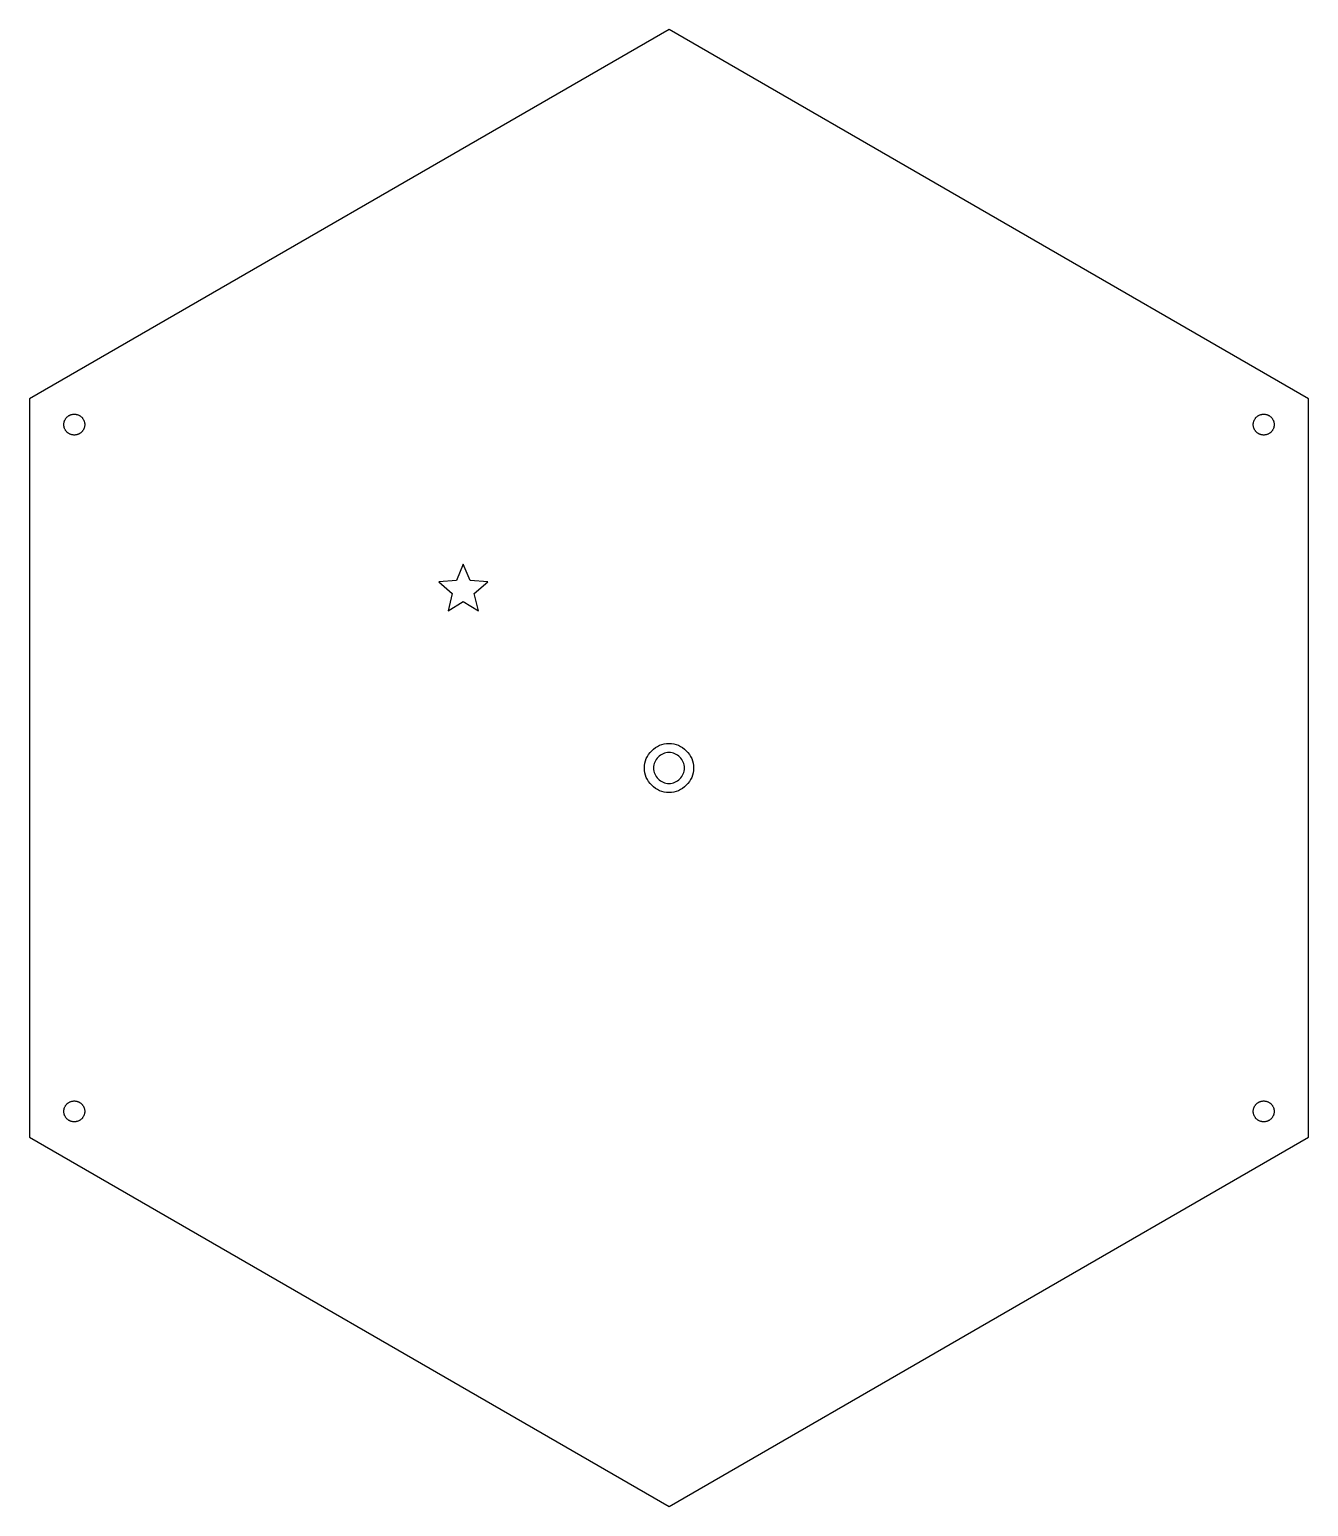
# Model space of a CAD drawing. Header units: millimetres. Extents: x -104 to 104, y -120 to 120.
import ezdxf

# ---------------------------------------------------------------- set-up
doc = ezdxf.new("R2010")
doc.units = ezdxf.units.MM
doc.layers.add('CUT', color=1, linetype='Continuous')
doc.layers.add('ENGRAVE', color=7, linetype='Continuous')

msp = doc.modelspace()

# ---------------------------------------------------------------- linework, layer by layer
at = {"layer": 'CUT'}
for points in [[(104.09, 60.09), (0, 120.19), (-104.09, 60.09), (-104.09, -60.09), (0, -120.19), (104.09, -60.09), (104.09, 60.09)], [(-95.1, 55.89), (-95.1, 55.8), (-95.11, 55.72), (-95.12, 55.64), (-95.13, 55.56), (-95.15, 55.48), (-95.17, 55.39), (-95.2, 55.32), (-95.23, 55.24), (-95.26, 55.16), (-95.3, 55.09), (-95.34, 55.01), (-95.39, 54.94), (-95.44, 54.88), (-95.49, 54.81), (-95.54, 54.75), (-95.6, 54.69), (-95.66, 54.63), (-95.72, 54.57), (-95.79, 54.52), (-95.86, 54.47), (-95.93, 54.43), (-96, 54.39), (-96.07, 54.35), (-96.15, 54.32), (-96.23, 54.29), (-96.31, 54.26), (-96.39, 54.24), (-96.47, 54.22), (-96.55, 54.21), (-96.63, 54.2), (-96.72, 54.19), (-96.8, 54.19), (-96.88, 54.19), (-96.97, 54.2), (-97.05, 54.21), (-97.13, 54.22), (-97.21, 54.24), (-97.29, 54.26), (-97.37, 54.29), (-97.45, 54.32), (-97.53, 54.35), (-97.6, 54.39), (-97.68, 54.43), (-97.75, 54.47), (-97.81, 54.52), (-97.88, 54.57), (-97.94, 54.63), (-98, 54.69), (-98.06, 54.75), (-98.12, 54.81), (-98.17, 54.88), (-98.21, 54.94), (-98.26, 55.01), (-98.3, 55.09), (-98.34, 55.16), (-98.37, 55.24), (-98.4, 55.32), (-98.43, 55.39), (-98.45, 55.48), (-98.47, 55.56), (-98.48, 55.64), (-98.49, 55.72), (-98.5, 55.8), (-98.5, 55.89), (-98.5, 55.97), (-98.49, 56.05), (-98.48, 56.14), (-98.47, 56.22), (-98.45, 56.3), (-98.43, 56.38), (-98.4, 56.46), (-98.37, 56.54), (-98.34, 56.62), (-98.3, 56.69), (-98.26, 56.76), (-98.21, 56.83), (-98.17, 56.9), (-98.12, 56.97), (-98.06, 57.03), (-98, 57.09), (-97.94, 57.15), (-97.88, 57.2), (-97.81, 57.25), (-97.75, 57.3), (-97.68, 57.35), (-97.6, 57.39), (-97.53, 57.43), (-97.45, 57.46), (-97.37, 57.49), (-97.29, 57.52), (-97.21, 57.54), (-97.13, 57.56), (-97.05, 57.57), (-96.97, 57.58), (-96.88, 57.59), (-96.8, 57.59), (-96.72, 57.59), (-96.63, 57.58), (-96.55, 57.57), (-96.47, 57.56), (-96.39, 57.54), (-96.31, 57.52), (-96.23, 57.49), (-96.15, 57.46), (-96.07, 57.43), (-96, 57.39), (-95.93, 57.35), (-95.86, 57.3), (-95.79, 57.25), (-95.72, 57.2), (-95.66, 57.15), (-95.6, 57.09), (-95.54, 57.03), (-95.49, 56.97), (-95.44, 56.9), (-95.39, 56.83), (-95.34, 56.76), (-95.3, 56.69), (-95.26, 56.62), (-95.23, 56.54), (-95.2, 56.46), (-95.17, 56.38), (-95.15, 56.3), (-95.13, 56.22), (-95.12, 56.14), (-95.11, 56.05), (-95.1, 55.97), (-95.1, 55.89)], [(98.5, 55.89), (98.5, 55.8), (98.49, 55.72), (98.48, 55.64), (98.47, 55.56), (98.45, 55.48), (98.43, 55.39), (98.4, 55.32), (98.37, 55.24), (98.34, 55.16), (98.3, 55.09), (98.26, 55.01), (98.21, 54.94), (98.17, 54.88), (98.12, 54.81), (98.06, 54.75), (98, 54.69), (97.94, 54.63), (97.88, 54.57), (97.81, 54.52), (97.75, 54.47), (97.68, 54.43), (97.6, 54.39), (97.53, 54.35), (97.45, 54.32), (97.37, 54.29), (97.29, 54.26), (97.21, 54.24), (97.13, 54.22), (97.05, 54.21), (96.97, 54.2), (96.88, 54.19), (96.8, 54.19), (96.72, 54.19), (96.63, 54.2), (96.55, 54.21), (96.47, 54.22), (96.39, 54.24), (96.31, 54.26), (96.23, 54.29), (96.15, 54.32), (96.07, 54.35), (96, 54.39), (95.93, 54.43), (95.86, 54.47), (95.79, 54.52), (95.72, 54.57), (95.66, 54.63), (95.6, 54.69), (95.54, 54.75), (95.49, 54.81), (95.44, 54.88), (95.39, 54.94), (95.34, 55.01), (95.3, 55.09), (95.26, 55.16), (95.23, 55.24), (95.2, 55.32), (95.17, 55.39), (95.15, 55.48), (95.13, 55.56), (95.12, 55.64), (95.11, 55.72), (95.1, 55.8), (95.1, 55.89), (95.1, 55.97), (95.11, 56.05), (95.12, 56.14), (95.13, 56.22), (95.15, 56.3), (95.17, 56.38), (95.2, 56.46), (95.23, 56.54), (95.26, 56.62), (95.3, 56.69), (95.34, 56.76), (95.39, 56.83), (95.44, 56.9), (95.49, 56.97), (95.54, 57.03), (95.6, 57.09), (95.66, 57.15), (95.72, 57.2), (95.79, 57.25), (95.86, 57.3), (95.93, 57.35), (96, 57.39), (96.07, 57.43), (96.15, 57.46), (96.23, 57.49), (96.31, 57.52), (96.39, 57.54), (96.47, 57.56), (96.55, 57.57), (96.63, 57.58), (96.72, 57.59), (96.8, 57.59), (96.88, 57.59), (96.97, 57.58), (97.05, 57.57), (97.13, 57.56), (97.21, 57.54), (97.29, 57.52), (97.37, 57.49), (97.45, 57.46), (97.53, 57.43), (97.6, 57.39), (97.68, 57.35), (97.75, 57.3), (97.81, 57.25), (97.88, 57.2), (97.94, 57.15), (98, 57.09), (98.06, 57.03), (98.12, 56.97), (98.17, 56.9), (98.21, 56.83), (98.26, 56.76), (98.3, 56.69), (98.34, 56.62), (98.37, 56.54), (98.4, 56.46), (98.43, 56.38), (98.45, 56.3), (98.47, 56.22), (98.48, 56.14), (98.49, 56.05), (98.5, 55.97), (98.5, 55.89)], [(-95.1, -55.89), (-95.1, -55.97), (-95.11, -56.05), (-95.12, -56.14), (-95.13, -56.22), (-95.15, -56.3), (-95.17, -56.38), (-95.2, -56.46), (-95.23, -56.54), (-95.26, -56.62), (-95.3, -56.69), (-95.34, -56.76), (-95.39, -56.83), (-95.44, -56.9), (-95.49, -56.97), (-95.54, -57.03), (-95.6, -57.09), (-95.66, -57.15), (-95.72, -57.2), (-95.79, -57.25), (-95.86, -57.3), (-95.93, -57.35), (-96, -57.39), (-96.07, -57.43), (-96.15, -57.46), (-96.23, -57.49), (-96.31, -57.52), (-96.39, -57.54), (-96.47, -57.56), (-96.55, -57.57), (-96.63, -57.58), (-96.72, -57.59), (-96.8, -57.59), (-96.88, -57.59), (-96.97, -57.58), (-97.05, -57.57), (-97.13, -57.56), (-97.21, -57.54), (-97.29, -57.52), (-97.37, -57.49), (-97.45, -57.46), (-97.53, -57.43), (-97.6, -57.39), (-97.68, -57.35), (-97.75, -57.3), (-97.81, -57.25), (-97.88, -57.2), (-97.94, -57.15), (-98, -57.09), (-98.06, -57.03), (-98.12, -56.97), (-98.17, -56.9), (-98.21, -56.83), (-98.26, -56.76), (-98.3, -56.69), (-98.34, -56.62), (-98.37, -56.54), (-98.4, -56.46), (-98.43, -56.38), (-98.45, -56.3), (-98.47, -56.22), (-98.48, -56.14), (-98.49, -56.05), (-98.5, -55.97), (-98.5, -55.89), (-98.5, -55.8), (-98.49, -55.72), (-98.48, -55.64), (-98.47, -55.56), (-98.45, -55.48), (-98.43, -55.39), (-98.4, -55.32), (-98.37, -55.24), (-98.34, -55.16), (-98.3, -55.09), (-98.26, -55.01), (-98.21, -54.94), (-98.17, -54.88), (-98.12, -54.81), (-98.06, -54.75), (-98, -54.69), (-97.94, -54.63), (-97.88, -54.57), (-97.81, -54.52), (-97.75, -54.47), (-97.68, -54.43), (-97.6, -54.39), (-97.53, -54.35), (-97.45, -54.32), (-97.37, -54.29), (-97.29, -54.26), (-97.21, -54.24), (-97.13, -54.22), (-97.05, -54.21), (-96.97, -54.2), (-96.88, -54.19), (-96.8, -54.19), (-96.72, -54.19), (-96.63, -54.2), (-96.55, -54.21), (-96.47, -54.22), (-96.39, -54.24), (-96.31, -54.26), (-96.23, -54.29), (-96.15, -54.32), (-96.07, -54.35), (-96, -54.39), (-95.93, -54.43), (-95.86, -54.47), (-95.79, -54.52), (-95.72, -54.57), (-95.66, -54.63), (-95.6, -54.69), (-95.54, -54.75), (-95.49, -54.81), (-95.44, -54.88), (-95.39, -54.94), (-95.34, -55.01), (-95.3, -55.09), (-95.26, -55.16), (-95.23, -55.24), (-95.2, -55.32), (-95.17, -55.39), (-95.15, -55.48), (-95.13, -55.56), (-95.12, -55.64), (-95.11, -55.72), (-95.1, -55.8), (-95.1, -55.89)], [(98.5, -55.89), (98.5, -55.97), (98.49, -56.05), (98.48, -56.14), (98.47, -56.22), (98.45, -56.3), (98.43, -56.38), (98.4, -56.46), (98.37, -56.54), (98.34, -56.62), (98.3, -56.69), (98.26, -56.76), (98.21, -56.83), (98.17, -56.9), (98.12, -56.97), (98.06, -57.03), (98, -57.09), (97.94, -57.15), (97.88, -57.2), (97.81, -57.25), (97.75, -57.3), (97.68, -57.35), (97.6, -57.39), (97.53, -57.43), (97.45, -57.46), (97.37, -57.49), (97.29, -57.52), (97.21, -57.54), (97.13, -57.56), (97.05, -57.57), (96.97, -57.58), (96.88, -57.59), (96.8, -57.59), (96.72, -57.59), (96.63, -57.58), (96.55, -57.57), (96.47, -57.56), (96.39, -57.54), (96.31, -57.52), (96.23, -57.49), (96.15, -57.46), (96.07, -57.43), (96, -57.39), (95.93, -57.35), (95.86, -57.3), (95.79, -57.25), (95.72, -57.2), (95.66, -57.15), (95.6, -57.09), (95.54, -57.03), (95.49, -56.97), (95.44, -56.9), (95.39, -56.83), (95.34, -56.76), (95.3, -56.69), (95.26, -56.62), (95.23, -56.54), (95.2, -56.46), (95.17, -56.38), (95.15, -56.3), (95.13, -56.22), (95.12, -56.14), (95.11, -56.05), (95.1, -55.97), (95.1, -55.89), (95.1, -55.8), (95.11, -55.72), (95.12, -55.64), (95.13, -55.56), (95.15, -55.48), (95.17, -55.39), (95.2, -55.32), (95.23, -55.24), (95.26, -55.16), (95.3, -55.09), (95.34, -55.01), (95.39, -54.94), (95.44, -54.88), (95.49, -54.81), (95.54, -54.75), (95.6, -54.69), (95.66, -54.63), (95.72, -54.57), (95.79, -54.52), (95.86, -54.47), (95.93, -54.43), (96, -54.39), (96.07, -54.35), (96.15, -54.32), (96.23, -54.29), (96.31, -54.26), (96.39, -54.24), (96.47, -54.22), (96.55, -54.21), (96.63, -54.2), (96.72, -54.19), (96.8, -54.19), (96.88, -54.19), (96.97, -54.2), (97.05, -54.21), (97.13, -54.22), (97.21, -54.24), (97.29, -54.26), (97.37, -54.29), (97.45, -54.32), (97.53, -54.35), (97.6, -54.39), (97.68, -54.43), (97.75, -54.47), (97.81, -54.52), (97.88, -54.57), (97.94, -54.63), (98, -54.69), (98.06, -54.75), (98.12, -54.81), (98.17, -54.88), (98.21, -54.94), (98.26, -55.01), (98.3, -55.09), (98.34, -55.16), (98.37, -55.24), (98.4, -55.32), (98.43, -55.39), (98.45, -55.48), (98.47, -55.56), (98.48, -55.64), (98.49, -55.72), (98.5, -55.8), (98.5, -55.89)]]:
    msp.add_lwpolyline(points, close=True, dxfattribs=at)
at = {"layer": 'ENGRAVE'}
for points in [[(-33.49, 33.2), (-34.6, 30.53), (-37.48, 30.3), (-35.28, 28.42), (-35.96, 25.6), (-33.49, 27.11), (-31.02, 25.6), (-31.69, 28.42), (-29.49, 30.3), (-32.38, 30.53), (-33.49, 33.2)], [(3.97, -0.39), (3.91, -0.78), (3.82, -1.16), (3.69, -1.53), (3.52, -1.88), (3.32, -2.22), (3.08, -2.53), (2.82, -2.82), (2.53, -3.08), (2.22, -3.32), (1.88, -3.52), (1.53, -3.69), (1.16, -3.82), (0.78, -3.91), (0.39, -3.97), (0, -3.99), (-0.39, -3.97), (-0.78, -3.91), (-1.16, -3.82), (-1.53, -3.69), (-1.88, -3.52), (-2.22, -3.32), (-2.53, -3.08), (-2.82, -2.82), (-3.08, -2.53), (-3.32, -2.22), (-3.52, -1.88), (-3.69, -1.53), (-3.82, -1.16), (-3.91, -0.78), (-3.97, -0.39), (-3.99, 0), (-3.97, 0.39), (-3.91, 0.78), (-3.82, 1.16), (-3.69, 1.53), (-3.52, 1.88), (-3.32, 2.22), (-3.08, 2.53), (-2.82, 2.82), (-2.53, 3.08), (-2.22, 3.32), (-1.88, 3.52), (-1.53, 3.69), (-1.16, 3.82), (-0.78, 3.91), (-0.39, 3.97), (0, 3.99), (0.39, 3.97), (0.78, 3.91), (1.16, 3.82), (1.53, 3.69), (1.88, 3.52), (2.22, 3.32), (2.53, 3.08), (2.82, 2.82), (3.08, 2.53), (3.32, 2.22), (3.52, 1.88), (3.69, 1.53), (3.82, 1.16), (3.91, 0.78), (3.97, 0.39), (3.99, 0), (3.97, -0.39)], [(2.51, 0.25), (2.47, 0.49), (2.41, 0.73), (2.33, 0.96), (2.22, 1.19), (2.1, 1.4), (1.95, 1.6), (1.78, 1.78), (1.6, 1.95), (1.4, 2.1), (1.19, 2.22), (0.96, 2.33), (0.73, 2.41), (0.49, 2.47), (0.25, 2.51), (0, 2.52), (-0.25, 2.51), (-0.49, 2.47), (-0.73, 2.41), (-0.96, 2.33), (-1.19, 2.22), (-1.4, 2.1), (-1.6, 1.95), (-1.78, 1.78), (-1.95, 1.6), (-2.1, 1.4), (-2.22, 1.19), (-2.33, 0.96), (-2.41, 0.73), (-2.47, 0.49), (-2.51, 0.25), (-2.52, 0), (-2.51, -0.25), (-2.47, -0.49), (-2.41, -0.73), (-2.33, -0.96), (-2.22, -1.19), (-2.1, -1.4), (-1.95, -1.6), (-1.78, -1.78), (-1.6, -1.95), (-1.4, -2.1), (-1.19, -2.22), (-0.96, -2.33), (-0.73, -2.41), (-0.49, -2.47), (-0.25, -2.51), (0, -2.52), (0.25, -2.51), (0.49, -2.47), (0.73, -2.41), (0.96, -2.33), (1.19, -2.22), (1.4, -2.1), (1.6, -1.95), (1.78, -1.78), (1.95, -1.6), (2.1, -1.4), (2.22, -1.19), (2.33, -0.96), (2.41, -0.73), (2.47, -0.49), (2.51, -0.25), (2.52, 0), (2.51, 0.25)]]:
    msp.add_lwpolyline(points, close=True, dxfattribs=at)

doc.saveas('drawing.dxf')
